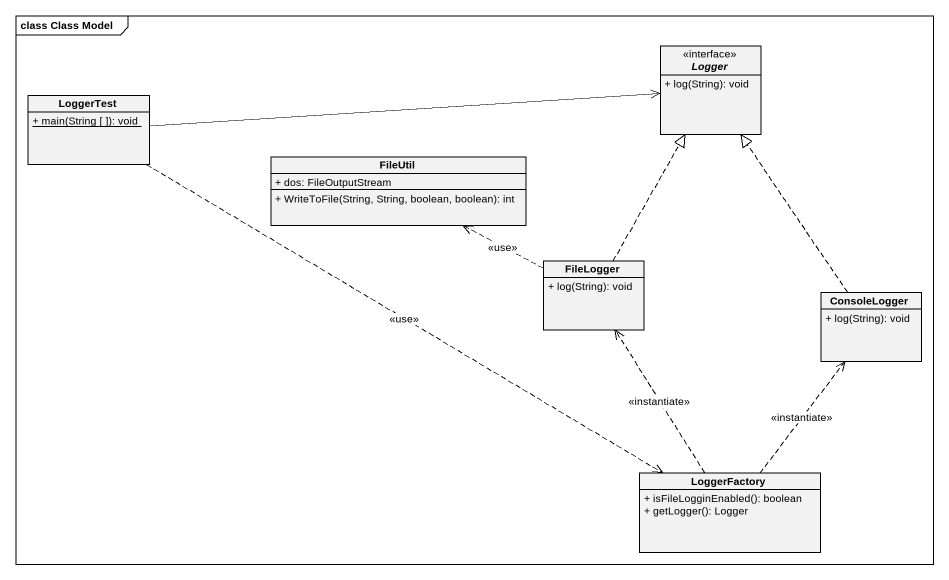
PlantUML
@startuml
mainframe class Class Model
hide circle
hide empty members
skinparam classAttributeIconSize 0
interface Logger {
  + log(String): void
}
class LoggerTest {
  {static} + main(String [ ]): void
}
class FileUtil {
  + dos: FileOutputStream
  + WriteToFile(String, String, boolean, boolean): int
}
class FileLogger {
  + log(String): void
}
class ConsoleLogger {
  + log(String): void
}
class LoggerFactory {
  + isFileLogginEnabled(): boolean
  + getLogger(): Logger
}
LoggerTest -right-> Logger
LoggerTest .right.> LoggerFactory : <<use>>
FileLogger .up.|> Logger
FileLogger .left.> FileUtil : <<use>>
ConsoleLogger .up.|> Logger
LoggerFactory .up.> FileLogger : <<instantiate>>
LoggerFactory .up.> ConsoleLogger : <<instantiate>>
@enduml
